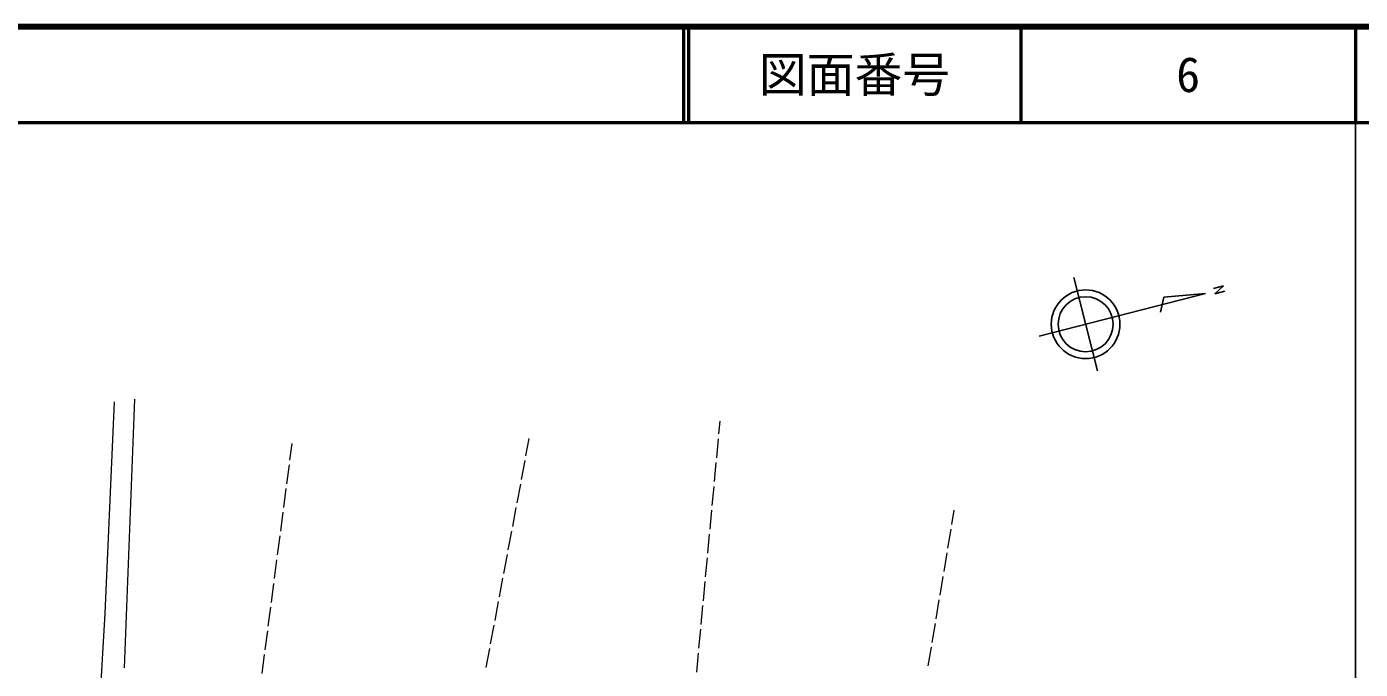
# Model space of a CAD drawing. Units: millimetres, scale not verified. Extents: x 40000 to 680000, y 20000 to 380000.
# Drawn here: x 440072 to 579500, y 312831 to 380000 of the extents above; entities that cross this region are included whole.
import ezdxf
from ezdxf.enums import TextEntityAlignment as Align

# ---------------------------------------------------------------- set-up
doc = ezdxf.new("R2010")
doc.units = ezdxf.units.MM
doc.header["$LTSCALE"] = 1000
for name, color, linetype, lineweight in [('M-BMK-SRVR', 3, 'Continuous', 25), ('M-TTL', 2, 'Continuous', 140), ('M-TTL-BAND', 7, 'Continuous', 25), ('M-TTL-LINE', 7, 'Continuous', 50), ('M-WORK', 1, 'Continuous', 13)]:
    doc.layers.add(name, color=color, linetype=linetype, lineweight=lineweight)
doc.layers.add('M-TTL-TXT', color=7, linetype='Continuous')
doc.styles.add('ＭＳ ゴシック', font='')
doc.styles.get('ＭＳ ゴシック').set_extended_font_data('MS Gothic')

msp = doc.modelspace()

# ---------------------------------------------------------------- linework, layer by layer
at = {"layer": 'M-BMK-SRVR'}
for p, q in [((552030, 344027), (549534, 353768)), ((564133, 352642), (565207, 352918)), ((565207, 352918), (564273, 352084)), ((563305, 352107), (545911, 347650)), ((558952, 351733), (558613, 350163)), ((563305, 352107), (558952, 351733)), ((564273, 352084), (565349, 352366))]:
    msp.add_line(p, q, dxfattribs=at)
for radius in [3591, 2873]:
    msp.add_circle((550782, 348898), radius, dxfattribs=at)
at = {"layer": 'M-TTL'}
msp.add_line((680000, 380000), (40000, 380000), dxfattribs=at)
at = {"layer": 'M-TTL-BAND'}
msp.add_line((579000, 20000), (579000, 370000), dxfattribs=at)
at = {"layer": 'M-TTL-LINE'}
for p, q in [((508747, 380000), (508747, 370000)), ((509247, 380000), (509247, 370000)), ((543997, 380000), (543997, 370000)), ((579000, 380000), (579000, 370000)), ((40000, 370000), (680000, 370000))]:
    msp.add_line(p, q, dxfattribs=at)
at = {"layer": 'M-WORK'}
for p, q in [((448264, 318671), (449247, 340788)), ((451358, 341051), (450250, 312977)), ((512448, 337429), (512574, 338783)), ((467598, 334703), (467823, 336435)), ((492274, 335137), (492615, 336946)), ((512215, 334940), (512401, 336931)), ((491812, 332681), (492182, 334646)), ((467275, 332224), (467533, 334207)), ((511983, 332451), (512169, 334442)), ((491349, 330224), (491719, 332189)), ((511751, 329962), (511937, 331953)), ((466951, 329745), (467210, 331728)), ((466628, 327266), (466887, 329249)), ((490886, 327767), (491256, 329732)), ((511518, 327472), (511704, 329464)), ((536797, 327975), (537043, 329449)), ((466305, 324787), (466564, 326770)), ((490424, 325310), (490794, 327276)), ((511286, 324983), (511472, 326974)), ((536386, 325509), (536715, 327481)), ((535975, 323043), (536304, 325015)), ((465982, 322308), (466241, 324291)), ((489961, 322853), (490331, 324819)), ((511053, 322494), (511239, 324485)), ((489498, 320396), (489869, 322362)), ((535564, 320577), (535893, 322549)), ((465659, 319829), (465918, 321812)), ((510821, 320005), (511007, 321996)), ((465336, 317350), (465594, 319333)), ((489036, 317940), (489406, 319905)), ((510588, 317516), (510774, 319507)), ((535153, 318111), (535482, 320083)), ((447314, 302122), (448264, 318671)), ((465013, 314871), (465271, 316854)), ((488573, 315483), (488943, 317448)), ((510356, 315026), (510542, 317018)), ((534742, 315645), (535071, 317617)), ((534331, 313179), (534660, 315151)), ((464690, 312392), (464948, 314375)), ((488111, 313026), (488481, 314991)), ((510124, 312537), (510310, 314529))]:
    msp.add_line(p, q, dxfattribs=at)

# ---------------------------------------------------------------- texts
at = {"layer": 'M-TTL-TXT', "style": 'ＭＳ ゴシック'}
for s, p in [('図面番号', (526622, 375000)), ('6', (561497, 375000))]:
    msp.add_text(s, height=3666, dxfattribs=at).set_placement(p, align=Align.MIDDLE_CENTER)

doc.saveas('drawing.dxf')
